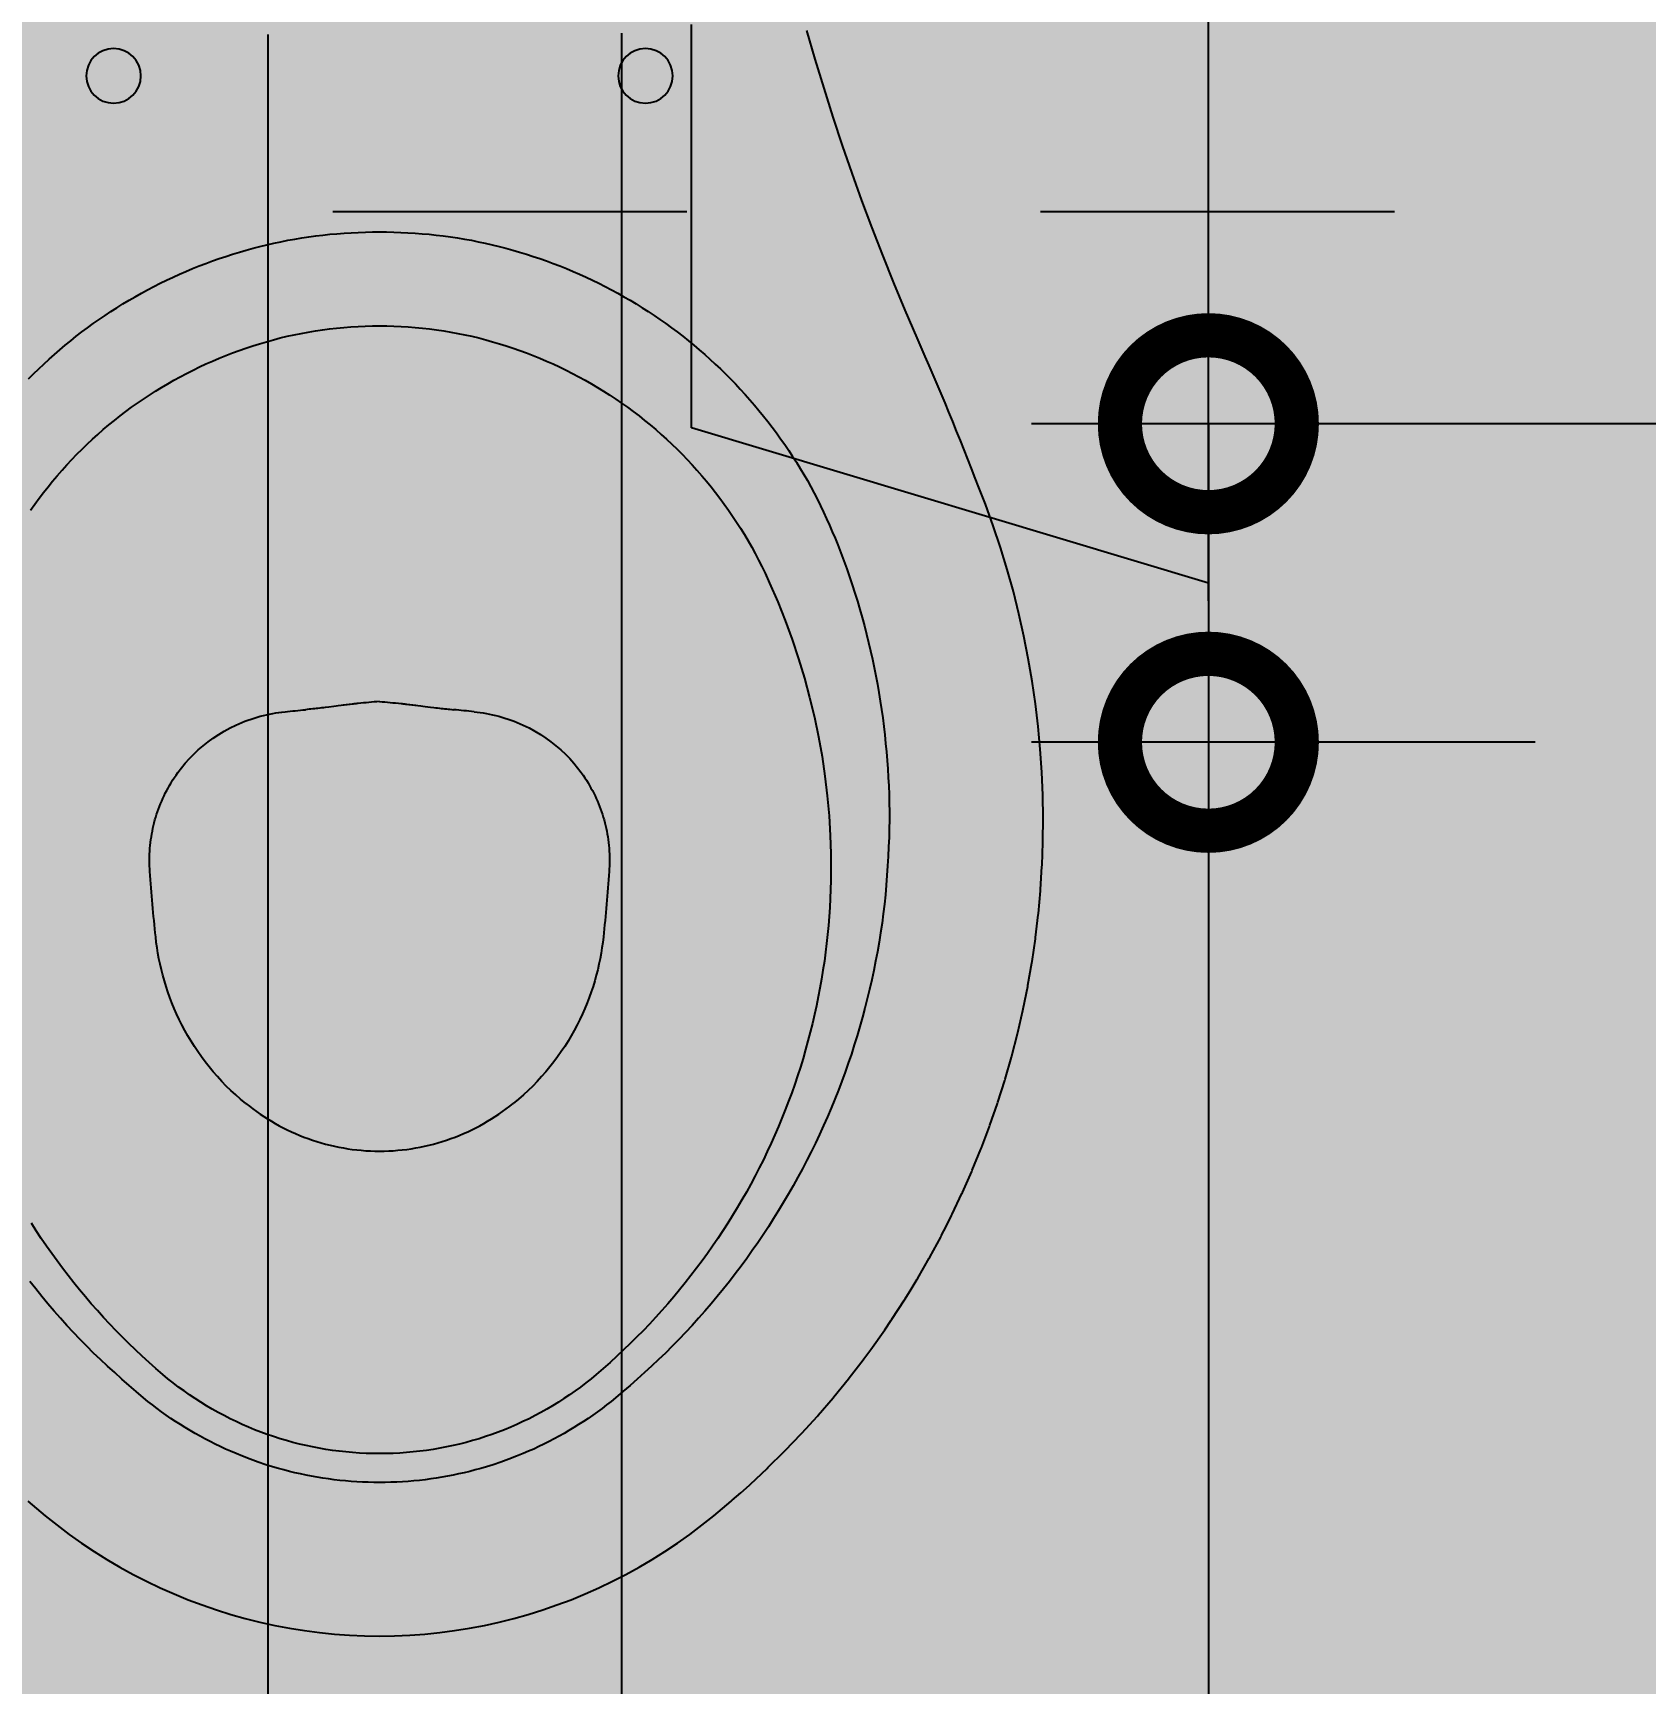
# Model space of a CAD drawing. Header units: metres. Extents: x -23 to 570, y -54 to 184.
# Drawn here: x -16.9446 to -16.489, y 52.4392 to 52.9054 of the extents above; entities that cross this region are included whole.
import ezdxf
from ezdxf.xclip import XClip

# ---------------------------------------------------------------- set-up
doc = ezdxf.new("R2010")
doc.units = ezdxf.units.M
doc.header["$XCLIPFRAME"] = 0
doc.header["$PDMODE"] = 35
doc.linetypes.add('DASHEDX2', pattern=[1.5, 1, -0.5])
doc.linetypes.add('PUC$0$DASHEDX2', pattern=[1.5, 1, -0.5])
for name, color, linetype in [('1', 232, 'DASHEDX2'), ('ARQ-DIM', 2, 'Continuous'), ('PUC$0$ARQ-ALV OSSO', 5, 'Continuous'), ('PUC$0$ARQ-ENCH', 1, 'Continuous'), ('PUC$0$ARQ-HID', 7, 'Continuous'), ('PUC$0$ARQ-PRJ', 7, 'PUC$0$DASHEDX2')]:
    doc.layers.add(name, color=color, linetype=linetype)
doc.layers.add('PUC$0$ARQ-FORRO', color=9, linetype='Continuous', lineweight=5)
doc.styles.add('Adesa', font='ARIALN.TTF')
doc.dimstyles.new('ADESA 1-0050', dxfattribs={"dimtxt": 0.1, "dimasz": 0.1, "dimexe": 0.05, "dimexo": 0.05, "dimgap": 0.03, "dimtad": 1, "dimdec": 1, "dimlfac": 100, "dimzin": 12, "dimtxsty": 'Adesa', "dimblk": 'DOTSMALL', "dimcen": 1, "dimdle": 0.05, "dimclrd": 1, "dimclre": 1, "dimclrt": 256, "dimazin": 3, "dimtm": 1e-09, "dimtfac": 1, "dimtdec": 1, "dimtmove": 1, "dimatfit": 0, "dimldrblk": 'DOTSMALL', "dimfxl": 0.8, "dimtvp": 2, "dimtolj": 1, "dimtzin": 0, "dimarcsym": 0})

# ---------------------------------------------------------------- blocks, each defined once
blk = doc.blocks.new('_DotSmall')
at = {"color": 0, "linetype": 'ByBlock', "const_width": 0.5}
blk.add_lwpolyline([(-0.0625, 0, 1), (0.0625, 0, 1)], format="xyb", close=True, dxfattribs=at)
blk = doc.blocks.new('*D1095')
at = {"layer": 'ARQ-DIM', "color": 1, "lineweight": -2, "transparency": 16777216}
for p, q in [((-16.61237, 52.75499), (-16.61237, 50.97002)), ((-16.52004, 52.70499), (-16.66237, 52.70499)), ((-16.42829, 51.02002), (-16.66237, 51.02002))]:
    blk.add_line(p, q, dxfattribs=at)
at = {"layer": 'Defpoints', "color": 0, "transparency": 16777216}
for p in [(-16.47004, 52.70499), (-16.61237, 51.02002), (-16.37829, 51.02002, 0)]:
    blk.add_point(p, dxfattribs=at)
at = {"layer": 'ARQ-DIM', "color": 1, "lineweight": -2, "transparency": 16777216, "xscale": 0.1, "yscale": 0.1, "zscale": 0.1}
for p, rotation in [((-16.61237, 52.70499), 90), ((-16.61237, 51.02002), 270)]:
    blk.add_blockref('_DotSmall', p, dxfattribs=dict(at, rotation=rotation))
at = {"layer": 'ARQ-DIM', "transparency": 16777216, "insert": (-16.69342, 51.86251), "char_height": 0.1, "attachment_point": 5, "rotation": 90, "style": 'Adesa'}
blk.add_mtext('\\A1;168', dxfattribs=at)
blk = doc.blocks.new('*D1096')
at = {"layer": 'ARQ-DIM', "color": 1, "lineweight": -2, "transparency": 16777216}
for p, q in [((-16.47004, 52.65499), (-16.47004, 52.25702)), ((-17.20161, 52.40685), (-17.20161, 52.25702)), ((-16.42004, 52.30702), (-17.25161, 52.30702))]:
    blk.add_line(p, q, dxfattribs=at)
at = {"layer": 'Defpoints', "color": 0, "transparency": 16777216}
for p in [(-16.47004, 52.70499), (-17.20161, 52.45685), (-17.20161, 52.30702)]:
    blk.add_point(p, dxfattribs=at)
at = {"layer": 'ARQ-DIM', "color": 1, "lineweight": -2, "transparency": 16777216, "xscale": 0.1, "yscale": 0.1, "zscale": 0.1, "rotation": 180}
blk.add_blockref('_DotSmall', (-17.20161, 52.30702), dxfattribs=at)
at = {"layer": 'ARQ-DIM', "color": 1, "lineweight": -2, "transparency": 16777216, "xscale": 0.1, "yscale": 0.1, "zscale": 0.1}
blk.add_blockref('_DotSmall', (-16.47004, 52.30702), dxfattribs=at)
at = {"layer": 'ARQ-DIM', "transparency": 16777216, "insert": (-16.83582, 52.38808), "char_height": 0.1, "attachment_point": 5, "style": 'Adesa'}
blk.add_mtext('\\A1;73', dxfattribs=at)
blk = doc.blocks.new('*D973')
at = {"layer": 'ARQ-DIM', "color": 1, "lineweight": -2, "transparency": 16777216}
for p, q in [((-16.75842, 52.79381), (-16.75842, 52.90777)), ((-16.61237, 52.79499), (-16.61237, 52.89499)), ((-16.61237, 52.74999), (-16.75842, 52.79381)), ((-16.42829, 52.79499), (-16.66237, 52.79499)), ((-16.61237, 52.79499), (-16.61237, 52.70499)), ((-16.61237, 52.79499), (-16.61237, 52.70499)), ((-16.52004, 52.70499), (-16.66237, 52.70499)), ((-16.61237, 52.70499), (-16.61237, 52.60499))]:
    blk.add_line(p, q, dxfattribs=at)
at = {"layer": 'Defpoints', "color": 0, "transparency": 16777216}
for p in [(-16.37829, 52.79499), (-16.61237, 52.70499), (-16.47004, 52.70499)]:
    blk.add_point(p, dxfattribs=at)
at = {"layer": 'ARQ-DIM', "color": 1, "lineweight": -2, "transparency": 16777216, "xscale": 0.1, "yscale": 0.1, "zscale": 0.1}
for p, rotation in [((-16.61237, 52.79499), 270), ((-16.61237, 52.70499), 90)]:
    blk.add_blockref('_DotSmall', p, dxfattribs=dict(at, rotation=rotation))
at = {"layer": 'ARQ-DIM', "transparency": 16777216, "insert": (-16.83948, 52.85079), "char_height": 0.1, "attachment_point": 5, "rotation": 90, "style": 'Adesa'}
blk.add_mtext('\\A1;9', dxfattribs=at)
blk = doc.blocks.new('*D974')
at = {"layer": 'ARQ-DIM', "color": 1, "lineweight": -2, "transparency": 16777216}
for p, q in [((-16.61237, 52.74499), (-16.61237, 53.18004)), ((-16.43004, 53.13004), (-16.66237, 53.13004)), ((-16.42829, 52.79499), (-16.66237, 52.79499))]:
    blk.add_line(p, q, dxfattribs=at)
at = {"layer": 'Defpoints', "color": 0, "transparency": 16777216}
for p in [(-16.61237, 53.13004), (-16.38004, 53.13004), (-16.37829, 52.79499)]:
    blk.add_point(p, dxfattribs=at)
at = {"layer": 'ARQ-DIM', "color": 1, "lineweight": -2, "transparency": 16777216, "xscale": 0.1, "yscale": 0.1, "zscale": 0.1}
for p, rotation in [((-16.61237, 53.13004), 90), ((-16.61237, 52.79499), 270)]:
    blk.add_blockref('_DotSmall', p, dxfattribs=dict(at, rotation=rotation))
at = {"layer": 'ARQ-DIM', "transparency": 16777216, "insert": (-16.70246, 52.96252), "char_height": 0.1, "attachment_point": 5, "rotation": 90, "style": 'Adesa'}
blk.add_mtext('\\A1;33,5', dxfattribs=at)
blk = doc.blocks.new('*D975')
at = {"layer": 'ARQ-DIM', "color": 1, "lineweight": -2, "transparency": 16777216}
for p, q in [((-16.38004, 52.74499), (-16.38004, 52.25702)), ((-16.47004, 52.65499), (-16.47004, 52.25702)), ((-16.47004, 52.30702), (-16.57004, 52.30702)), ((-16.38004, 52.30702), (-16.47004, 52.30702)), ((-16.38004, 52.30702), (-16.47004, 52.30702)), ((-16.42504, 52.30702), (-16.35059, 52.05885)), ((-16.38004, 52.30702), (-16.28004, 52.30702)), ((-16.35059, 52.05885), (-16.23663, 52.05885))]:
    blk.add_line(p, q, dxfattribs=at)
at = {"layer": 'Defpoints', "color": 0, "transparency": 16777216}
for p in [(-16.38004, 52.79499), (-16.47004, 52.70499), (-16.47004, 52.30702)]:
    blk.add_point(p, dxfattribs=at)
at = {"layer": 'ARQ-DIM', "color": 1, "lineweight": -2, "transparency": 16777216, "xscale": 0.1, "yscale": 0.1, "zscale": 0.1}
blk.add_blockref('_DotSmall', (-16.47004, 52.30702), dxfattribs=at)
at = {"layer": 'ARQ-DIM', "color": 1, "lineweight": -2, "transparency": 16777216, "xscale": 0.1, "yscale": 0.1, "zscale": 0.1, "rotation": 180}
blk.add_blockref('_DotSmall', (-16.38004, 52.30702), dxfattribs=at)
at = {"layer": 'ARQ-DIM', "transparency": 16777216, "insert": (-16.29361, 52.1399), "char_height": 0.1, "attachment_point": 5, "style": 'Adesa'}
blk.add_mtext('\\A1;9', dxfattribs=at)
blk = doc.blocks.new('PUC$0$ARQ-HID-BACIA CX')
for points in [[(-0.62452, 0.09942), (-0.62662, 0.09695), (-0.6287, 0.09446), (-0.63136, 0.09112), (-0.63393, 0.08771), (-0.63639, 0.08422), (-0.63876, 0.08067), (-0.64103, 0.07705), (-0.64319, 0.07337), (-0.64524, 0.06963), (-0.64719, 0.06583), (-0.64903, 0.06198), (-0.65076, 0.05808), (-0.65238, 0.05413), (-0.65388, 0.05014), (-0.65526, 0.04611), (-0.65653, 0.04204), (-0.65769, 0.03793), (-0.65872, 0.0338), (-0.65964, 0.02963), (-0.66043, 0.02544), (-0.66111, 0.02123), (-0.66166, 0.01701), (-0.66209, 0.01277), (-0.6624, 0.00852), (-0.66258, 0.00426), (-0.66264, 0), (-0.66258, -0.00426), (-0.6624, -0.00852), (-0.66209, -0.01277), (-0.66166, -0.01701), (-0.66111, -0.02123), (-0.66043, -0.02544), (-0.65964, -0.02963), (-0.65872, -0.0338), (-0.65769, -0.03793), (-0.65653, -0.04204), (-0.65526, -0.04611), (-0.65388, -0.05014), (-0.65238, -0.05413), (-0.65076, -0.05808), (-0.64903, -0.06198), (-0.64719, -0.06583), (-0.64524, -0.06963), (-0.64319, -0.07337), (-0.64103, -0.07705), (-0.63876, -0.08067), (-0.63639, -0.08422), (-0.63393, -0.08771), (-0.63136, -0.09112), (-0.6287, -0.09446), (-0.62662, -0.09695), (-0.62452, -0.09942), (-0.62429, -0.09969), (-0.62215, -0.10213), (-0.61998, -0.10453), (-0.61974, -0.1048), (-0.6153, -0.10953), (-0.61505, -0.10978), (-0.61049, -0.11439), (-0.61024, -0.11464), (-0.6079, -0.1169), (-0.60554, -0.11913), (-0.60529, -0.11937), (-0.60048, -0.12373), (-0.60022, -0.12397), (-0.5953, -0.1282), (-0.59502, -0.12842), (-0.59252, -0.13049), (-0.58999, -0.13252), (-0.58971, -0.13274), (-0.58716, -0.13474), (-0.58457, -0.1367), (-0.58429, -0.13691), (-0.58168, -0.13884), (-0.57904, -0.14074), (-0.57876, -0.14094), (-0.5761, -0.1428), (-0.57341, -0.14462), (-0.57312, -0.14482), (-0.57041, -0.1466), (-0.56767, -0.14835), (-0.56738, -0.14854), (-0.56462, -0.15025), (-0.56185, -0.15192), (-0.56154, -0.15211), (-0.55874, -0.15374), (-0.55592, -0.15534), (-0.55561, -0.15552), (-0.54991, -0.15859), (-0.54959, -0.15876), (-0.54671, -0.16024), (-0.54381, -0.16169), (-0.54348, -0.16185), (-0.53764, -0.16461), (-0.5373, -0.16477), (-0.53138, -0.16737), (-0.53103, -0.16752), (-0.52506, -0.16996), (-0.5247, -0.1701), (-0.51866, -0.17238), (-0.5183, -0.17251), (-0.51221, -0.17462), (-0.51184, -0.17475), (-0.5057, -0.17669), (-0.50533, -0.1768), (-0.49913, -0.17858), (-0.49875, -0.17869), (-0.49251, -0.1803), (-0.49214, -0.18039), (-0.48586, -0.18183), (-0.48548, -0.18191), (-0.47915, -0.18319), (-0.47878, -0.18326), (-0.47243, -0.18436), (-0.47204, -0.18442), (-0.46566, -0.18535), (-0.46528, -0.1854), (-0.45888, -0.18615), (-0.4585, -0.18619), (-0.45528, -0.1865), (-0.45207, -0.18677), (-0.4517, -0.1868), (-0.44526, -0.18721), (-0.44488, -0.18723), (-0.44165, -0.18736), (-0.43843, -0.18746), (-0.43806, -0.18747), (-0.43155, -0.18753), (-0.42506, -0.18742), (-0.41858, -0.18716), (-0.41211, -0.18672), (-0.40566, -0.18612), (-0.39923, -0.18536), (-0.39282, -0.18444), (-0.38645, -0.18335), (-0.3801, -0.18211), (-0.37379, -0.1807), (-0.36751, -0.17913), (-0.36128, -0.1774), (-0.35509, -0.17551), (-0.34895, -0.17347), (-0.34286, -0.17126), (-0.33812, -0.16942, 0.011149), (-0.29584, -0.15194), (-0.28804, -0.14857), (-0.28026, -0.14532), (-0.27251, -0.14221), (-0.26479, -0.13922), (-0.25707, -0.13635), (-0.24931, -0.13356), (-0.24148, -0.13086), (-0.23351, -0.12822), (-0.22532, -0.12562), (-0.21715, -0.12313), (-0.20903, -0.12077)], [(-0.5122, 0.03777), (-0.51097, 0.03926), (-0.50976, 0.04065), (-0.50852, 0.042), (-0.50724, 0.04331), (-0.50593, 0.04458), (-0.50459, 0.04581), (-0.50323, 0.047), (-0.50184, 0.04815), (-0.50042, 0.04926), (-0.49898, 0.05033), (-0.49753, 0.05135), (-0.49605, 0.05233), (-0.49455, 0.05328), (-0.49304, 0.05417), (-0.49152, 0.05503), (-0.48999, 0.05584), (-0.48844, 0.05661), (-0.48689, 0.05734), (-0.48534, 0.05802), (-0.48377, 0.05866), (-0.48221, 0.05926), (-0.48064, 0.05982), (-0.47908, 0.06034), (-0.47751, 0.06082), (-0.47595, 0.06126), (-0.47439, 0.06166), (-0.47283, 0.06202), (-0.47128, 0.06234), (-0.46974, 0.06262), (-0.4682, 0.06287), (-0.46667, 0.06309), (-0.46513, 0.06327, -0.008966), (-0.44664, 0.06489, -0.016113), (-0.44358, 0.06501), (-0.4426, 0.065), (-0.44175, 0.06498), (-0.44091, 0.06494), (-0.44008, 0.06488), (-0.43925, 0.06481), (-0.43843, 0.06472), (-0.43762, 0.06461), (-0.43681, 0.06449), (-0.43601, 0.06436), (-0.43521, 0.06421), (-0.43441, 0.06404), (-0.43363, 0.06386), (-0.43284, 0.06367), (-0.43207, 0.06346), (-0.43129, 0.06323), (-0.43052, 0.063), (-0.42976, 0.06274), (-0.429, 0.06247), (-0.42824, 0.06219), (-0.42749, 0.06189), (-0.42674, 0.06157), (-0.426, 0.06124), (-0.42525, 0.0609), (-0.42452, 0.06054), (-0.42378, 0.06016), (-0.42305, 0.05976), (-0.42232, 0.05935), (-0.42159, 0.05892), (-0.42087, 0.05847), (-0.42015, 0.058), (-0.41943, 0.05751), (-0.4187, 0.057), (-0.41736, 0.05598), (-0.41604, 0.0549), (-0.41475, 0.05374), (-0.4135, 0.05252), (-0.41228, 0.05123), (-0.41111, 0.04987), (-0.40999, 0.04845), (-0.40892, 0.04698), (-0.40791, 0.04545), (-0.40696, 0.04387), (-0.40608, 0.04225), (-0.40527, 0.04059), (-0.40489, 0.03975), (-0.40453, 0.0389), (-0.40419, 0.03804), (-0.40387, 0.03718), (-0.40357, 0.03631), (-0.40328, 0.03544), (-0.40302, 0.03457), (-0.40277, 0.0337), (-0.40254, 0.03282), (-0.40234, 0.03195), (-0.40215, 0.03107), (-0.40198, 0.0302), (-0.40183, 0.02933), (-0.4017, 0.02846), (-0.40159, 0.0276), (-0.40149, 0.02671, -0.000598), (-0.40092, 0.02094)], [(-0.39861, 0, 0.006359), (-0.39916, 0.00607), (-0.39919, 0.00636), (-0.39922, 0.00664), (-0.39928, 0.00718), (-0.39931, 0.00746), (-0.39934, 0.00773), (-0.39941, 0.00829), (-0.39944, 0.00857), (-0.3995, 0.00912), (-0.39954, 0.0094), (-0.3996, 0.00997), (-0.39964, 0.01025), (-0.39971, 0.01083), (-0.39982, 0.01169), (-0.39989, 0.01228), (-0.39997, 0.01288), (-0.40016, 0.01436), (-0.40028, 0.01536), (-0.40035, 0.01588), (-0.40041, 0.01639), (-0.40047, 0.01691), (-0.40053, 0.0174), (-0.40059, 0.01789), (-0.40065, 0.01839), (-0.4007, 0.01889), (-0.40076, 0.01939), (-0.40081, 0.0199), (-0.40087, 0.02042), (-0.40092, 0.02094)], [(-0.39861, 0, -0.006359), (-0.39916, -0.00607), (-0.39919, -0.00636), (-0.39922, -0.00664), (-0.39928, -0.00718), (-0.39931, -0.00746), (-0.39934, -0.00773), (-0.39941, -0.00829), (-0.39944, -0.00857), (-0.3995, -0.00912), (-0.39954, -0.0094), (-0.3996, -0.00997), (-0.39964, -0.01025), (-0.39971, -0.01083), (-0.39982, -0.01169), (-0.39989, -0.01228), (-0.39997, -0.01288), (-0.40016, -0.01436), (-0.40028, -0.01536), (-0.40035, -0.01588), (-0.40041, -0.01639), (-0.40047, -0.01691), (-0.40053, -0.0174), (-0.40059, -0.01789), (-0.40065, -0.01839), (-0.4007, -0.01889), (-0.40076, -0.01939), (-0.40081, -0.0199), (-0.40087, -0.02042), (-0.40092, -0.02094)], [(-0.40149, -0.02671, 0.000598), (-0.40092, -0.02094)], [(-0.40149, -0.02671), (-0.40159, -0.0276), (-0.4017, -0.02846), (-0.40183, -0.02933), (-0.40198, -0.0302), (-0.40215, -0.03107), (-0.40234, -0.03195), (-0.40254, -0.03282), (-0.40277, -0.0337), (-0.40302, -0.03457), (-0.40328, -0.03544), (-0.40357, -0.03631), (-0.40387, -0.03718), (-0.40419, -0.03804), (-0.40453, -0.0389), (-0.40489, -0.03975), (-0.40527, -0.04059), (-0.40608, -0.04225), (-0.40696, -0.04387), (-0.40791, -0.04545), (-0.40892, -0.04698), (-0.40999, -0.04845), (-0.41111, -0.04987), (-0.41228, -0.05123), (-0.4135, -0.05252), (-0.41475, -0.05374), (-0.41604, -0.0549), (-0.41736, -0.05598), (-0.4187, -0.057), (-0.41943, -0.05751), (-0.42015, -0.058), (-0.42087, -0.05847), (-0.42159, -0.05892), (-0.42232, -0.05935), (-0.42305, -0.05976), (-0.42378, -0.06016), (-0.42452, -0.06054), (-0.42525, -0.0609), (-0.426, -0.06124), (-0.42674, -0.06157), (-0.42749, -0.06189), (-0.42824, -0.06219), (-0.429, -0.06247), (-0.42976, -0.06274), (-0.43052, -0.063), (-0.43129, -0.06323), (-0.43207, -0.06346), (-0.43284, -0.06367), (-0.43363, -0.06386), (-0.43441, -0.06404), (-0.43521, -0.06421), (-0.43601, -0.06436), (-0.43681, -0.06449), (-0.43762, -0.06461), (-0.43843, -0.06472), (-0.43925, -0.06481), (-0.44008, -0.06488), (-0.44091, -0.06494), (-0.44175, -0.06498), (-0.4426, -0.065), (-0.44358, -0.06501, -0.016113), (-0.44664, -0.06489, -0.008966), (-0.46513, -0.06327), (-0.46667, -0.06309), (-0.4682, -0.06287), (-0.46974, -0.06262), (-0.47128, -0.06234), (-0.47283, -0.06202), (-0.47439, -0.06166), (-0.47595, -0.06126), (-0.47751, -0.06082), (-0.47908, -0.06034), (-0.48064, -0.05982), (-0.48221, -0.05926), (-0.48377, -0.05866), (-0.48534, -0.05802), (-0.48689, -0.05734), (-0.48844, -0.05661), (-0.48999, -0.05584), (-0.49152, -0.05503), (-0.49304, -0.05417), (-0.49455, -0.05328), (-0.49605, -0.05233), (-0.49753, -0.05135), (-0.49898, -0.05033), (-0.50042, -0.04926), (-0.50184, -0.04815), (-0.50323, -0.047), (-0.50459, -0.04581), (-0.50593, -0.04458), (-0.50724, -0.04331), (-0.50852, -0.042), (-0.50976, -0.04065), (-0.51097, -0.03926), (-0.5122, -0.03777)]]:
    blk.add_lwpolyline(points, format="xyb")
for points in [[(-0.30744, 0.09918), (-0.30602, 0.09777), (-0.30462, 0.09633), (-0.30324, 0.09487), (-0.30188, 0.09339), (-0.30055, 0.09189), (-0.29923, 0.09038), (-0.29794, 0.08884), (-0.29667, 0.08729), (-0.29542, 0.08572), (-0.29419, 0.08413), (-0.29299, 0.08252), (-0.29181, 0.08089), (-0.29065, 0.07925), (-0.28952, 0.07759), (-0.28841, 0.07592), (-0.28733, 0.07423), (-0.28627, 0.07252), (-0.28523, 0.0708), (-0.28423, 0.06907), (-0.28324, 0.06732), (-0.28228, 0.06555), (-0.28135, 0.06378), (-0.28044, 0.06199), (-0.27956, 0.06018), (-0.2787, 0.05837), (-0.27787, 0.05654), (-0.27707, 0.0547), (-0.27629, 0.05285), (-0.27554, 0.05098), (-0.27482, 0.04911), (-0.27413, 0.04723), (-0.27346, 0.04533), (-0.27282, 0.04343), (-0.27221, 0.04152), (-0.27163, 0.0396), (-0.27107, 0.03767), (-0.27054, 0.03573), (-0.27003, 0.03379), (-0.26955, 0.03184), (-0.2691, 0.02988), (-0.26868, 0.02792), (-0.26828, 0.02595), (-0.26792, 0.02398), (-0.26759, 0.02199), (-0.26729, 0.02001), (-0.26702, 0.01802), (-0.2668, 0.01603), (-0.2666, 0.01403), (-0.26644, 0.01203), (-0.2663, 0.01003), (-0.26619, 0.00802), (-0.26609, 0.00602), (-0.26601, 0.00401), (-0.26593, 0.00201), (-0.26586, 0), (-0.26593, -0.00201), (-0.26601, -0.00401), (-0.26609, -0.00602), (-0.26619, -0.00802), (-0.2663, -0.01003), (-0.26644, -0.01203), (-0.2666, -0.01403), (-0.2668, -0.01603), (-0.26702, -0.01802), (-0.26729, -0.02001), (-0.26759, -0.02199), (-0.26792, -0.02398), (-0.26828, -0.02595), (-0.26868, -0.02792), (-0.2691, -0.02988), (-0.26955, -0.03184), (-0.27003, -0.03379), (-0.27054, -0.03573), (-0.27107, -0.03767), (-0.27163, -0.0396), (-0.27221, -0.04152), (-0.27282, -0.04343), (-0.27346, -0.04533), (-0.27413, -0.04723), (-0.27482, -0.04911), (-0.27554, -0.05098), (-0.27629, -0.05285), (-0.27707, -0.0547), (-0.27787, -0.05654), (-0.2787, -0.05837), (-0.27956, -0.06018), (-0.28044, -0.06199), (-0.28135, -0.06378), (-0.28228, -0.06555), (-0.28324, -0.06732), (-0.28423, -0.06907), (-0.28523, -0.0708), (-0.28627, -0.07252), (-0.28733, -0.07423), (-0.28841, -0.07592), (-0.28952, -0.07759), (-0.29065, -0.07925), (-0.29181, -0.08089), (-0.29299, -0.08252), (-0.29419, -0.08413), (-0.29542, -0.08572), (-0.29667, -0.08729), (-0.29794, -0.08884), (-0.29923, -0.09038), (-0.30055, -0.09189), (-0.30188, -0.09339), (-0.30324, -0.09487), (-0.30462, -0.09633), (-0.30602, -0.09777), (-0.30744, -0.09918), (-0.30888, -0.10058), (-0.31035, -0.10196), (-0.31183, -0.10331), (-0.31333, -0.10464), (-0.31485, -0.10595), (-0.31639, -0.10724), (-0.31795, -0.10851), (-0.31952, -0.10975), (-0.32112, -0.11097), (-0.32273, -0.11217), (-0.32435, -0.11335), (-0.32599, -0.11451), (-0.32765, -0.11564), (-0.32933, -0.11675), (-0.33102, -0.11783), (-0.33272, -0.11889), (-0.33445, -0.11992), (-0.33619, -0.12092), (-0.33794, -0.12189), (-0.33972, -0.12283), (-0.34151, -0.12374), (-0.34331, -0.12462), (-0.34512, -0.12547), (-0.34695, -0.12631), (-0.34878, -0.12713), (-0.35062, -0.12794), (-0.35246, -0.12874), (-0.3543, -0.12953), (-0.35656, -0.13038), (-0.35882, -0.13123), (-0.36109, -0.13205), (-0.36336, -0.13284), (-0.36565, -0.13361), (-0.36795, -0.13434), (-0.37026, -0.13505), (-0.37257, -0.13573), (-0.37489, -0.13639), (-0.37722, -0.13702), (-0.37956, -0.13763), (-0.3819, -0.13821), (-0.38425, -0.13876), (-0.38661, -0.13928), (-0.38897, -0.13978), (-0.39133, -0.14025), (-0.3937, -0.14069), (-0.39608, -0.14111), (-0.39846, -0.1415), (-0.40085, -0.14186), (-0.40324, -0.1422), (-0.40563, -0.14251), (-0.40803, -0.14279), (-0.41042, -0.14304), (-0.41283, -0.14327), (-0.41523, -0.14347), (-0.41764, -0.14364), (-0.42005, -0.14378), (-0.42246, -0.1439), (-0.42487, -0.14399), (-0.42728, -0.14405), (-0.42969, -0.14408), (-0.4321, -0.14408), (-0.43451, -0.14406), (-0.43693, -0.14403), (-0.43964, -0.14389), (-0.44235, -0.14375), (-0.44506, -0.14359), (-0.44777, -0.14341), (-0.45047, -0.14321), (-0.45318, -0.14297), (-0.45588, -0.1427), (-0.45857, -0.14238), (-0.46126, -0.14202), (-0.46395, -0.14162), (-0.46663, -0.14119), (-0.4693, -0.14071), (-0.47197, -0.14021), (-0.47463, -0.13967), (-0.47728, -0.1391), (-0.47993, -0.13849), (-0.48257, -0.13786), (-0.4852, -0.13719), (-0.48782, -0.13649), (-0.49043, -0.13575), (-0.49304, -0.13498), (-0.49563, -0.13418), (-0.49821, -0.13334), (-0.50078, -0.13247), (-0.50334, -0.13157), (-0.50589, -0.13064), (-0.50843, -0.12967), (-0.51095, -0.12867), (-0.51346, -0.12763), (-0.51596, -0.12657), (-0.51844, -0.12547), (-0.52091, -0.12435), (-0.52336, -0.12319), (-0.5258, -0.122), (-0.52822, -0.12077), (-0.53063, -0.11952), (-0.53302, -0.11824), (-0.5354, -0.11692), (-0.53775, -0.11558), (-0.5401, -0.11421), (-0.54242, -0.1128), (-0.54472, -0.11137), (-0.54701, -0.10991), (-0.54928, -0.10842), (-0.55152, -0.10689), (-0.55375, -0.10534), (-0.55596, -0.10377), (-0.55814, -0.10216), (-0.56031, -0.10052), (-0.56246, -0.09886), (-0.56458, -0.09717), (-0.56668, -0.09546), (-0.56876, -0.09372), (-0.57083, -0.09195), (-0.57286, -0.09016), (-0.57488, -0.08834), (-0.57687, -0.0865), (-0.57884, -0.08463), (-0.58078, -0.08273), (-0.58268, -0.0808), (-0.58456, -0.07884), (-0.58641, -0.07685), (-0.58823, -0.07485), (-0.59003, -0.07282), (-0.59182, -0.07079), (-0.59359, -0.06875), (-0.59537, -0.0667), (-0.59636, -0.06544), (-0.59736, -0.06416), (-0.59835, -0.06288), (-0.59931, -0.06159), (-0.60025, -0.06028), (-0.60116, -0.05896), (-0.60206, -0.05762), (-0.60292, -0.05627), (-0.60377, -0.05491), (-0.6046, -0.05353), (-0.60541, -0.05214), (-0.6062, -0.05074), (-0.60696, -0.04933), (-0.60771, -0.04791), (-0.60843, -0.04647), (-0.60913, -0.04502), (-0.60981, -0.04357), (-0.61046, -0.0421), (-0.61112, -0.04055), (-0.61187, -0.03871), (-0.6127, -0.03657), (-0.61351, -0.03429), (-0.61424, -0.0321), (-0.61483, -0.03021), (-0.6153, -0.02859), (-0.61573, -0.02704), (-0.61613, -0.02548), (-0.61651, -0.02392), (-0.61686, -0.02236), (-0.61719, -0.02078), (-0.6175, -0.01921), (-0.61778, -0.01763), (-0.61804, -0.01604), (-0.61827, -0.01445), (-0.61848, -0.01286), (-0.61867, -0.01126), (-0.61883, -0.00966), (-0.61896, -0.00806), (-0.61907, -0.00646), (-0.61914, -0.00485), (-0.6192, -0.00323), (-0.61924, -0.00161), (-0.61927, 0), (-0.61924, 0.00161), (-0.6192, 0.00323), (-0.61914, 0.00485), (-0.61907, 0.00646), (-0.61896, 0.00806), (-0.61883, 0.00966), (-0.61867, 0.01126), (-0.61848, 0.01286), (-0.61827, 0.01445), (-0.61804, 0.01604), (-0.61778, 0.01763), (-0.6175, 0.01921), (-0.61719, 0.02078), (-0.61686, 0.02236), (-0.61651, 0.02392), (-0.61613, 0.02548), (-0.61573, 0.02704), (-0.6153, 0.02859), (-0.61483, 0.03021), (-0.61424, 0.0321), (-0.61351, 0.03429), (-0.6127, 0.03657), (-0.61187, 0.03871), (-0.61112, 0.04055), (-0.61046, 0.0421), (-0.60981, 0.04357), (-0.60913, 0.04502), (-0.60843, 0.04647), (-0.60771, 0.04791), (-0.60696, 0.04933), (-0.6062, 0.05074), (-0.60541, 0.05214), (-0.6046, 0.05353), (-0.60377, 0.05491), (-0.60292, 0.05627), (-0.60206, 0.05762), (-0.60116, 0.05896), (-0.60025, 0.06028), (-0.59931, 0.06159), (-0.59835, 0.06288), (-0.59736, 0.06416), (-0.59636, 0.06544), (-0.59537, 0.0667), (-0.59359, 0.06875), (-0.59182, 0.07079), (-0.59003, 0.07282), (-0.58823, 0.07485), (-0.58641, 0.07685), (-0.58456, 0.07884), (-0.58268, 0.0808), (-0.58078, 0.08273), (-0.57884, 0.08463), (-0.57687, 0.0865), (-0.57488, 0.08834), (-0.57286, 0.09016), (-0.57083, 0.09195), (-0.56876, 0.09372), (-0.56668, 0.09546), (-0.56458, 0.09717), (-0.56246, 0.09886)], [(-0.34451, 0.09862), (-0.34284, 0.09743), (-0.34118, 0.09621), (-0.33955, 0.09496), (-0.33794, 0.09369), (-0.33635, 0.09239), (-0.33479, 0.09107), (-0.33324, 0.08972), (-0.33173, 0.08834), (-0.33023, 0.08694), (-0.32876, 0.08552), (-0.32732, 0.08408), (-0.32589, 0.08261), (-0.3245, 0.08112), (-0.32313, 0.0796), (-0.32179, 0.07807), (-0.32047, 0.07651), (-0.31918, 0.07493), (-0.31792, 0.07333), (-0.31668, 0.07172), (-0.31547, 0.07008), (-0.31429, 0.06842), (-0.31314, 0.06674), (-0.31201, 0.06505), (-0.31092, 0.06334), (-0.30985, 0.06161), (-0.30881, 0.05986), (-0.3078, 0.0581), (-0.30683, 0.05632), (-0.30588, 0.05453), (-0.30496, 0.05272), (-0.30407, 0.05089), (-0.30322, 0.04906), (-0.30239, 0.0472), (-0.3016, 0.04534), (-0.30083, 0.04346), (-0.3001, 0.04157), (-0.2994, 0.03967), (-0.29874, 0.03776), (-0.2981, 0.03583), (-0.2975, 0.0339), (-0.29693, 0.03196), (-0.2964, 0.03001), (-0.29589, 0.02805), (-0.29542, 0.02608), (-0.29499, 0.0241), (-0.29459, 0.02212), (-0.29422, 0.02013), (-0.29389, 0.01813), (-0.29359, 0.01613), (-0.29332, 0.01413), (-0.29309, 0.01212), (-0.2929, 0.0101), (-0.29274, 0.00808), (-0.29261, 0.00607), (-0.29252, 0.00404), (-0.29247, 0.00202), (-0.29245, 0), (-0.29247, -0.00202), (-0.29252, -0.00404), (-0.29261, -0.00607), (-0.29274, -0.00808), (-0.2929, -0.0101), (-0.29309, -0.01212), (-0.29332, -0.01413), (-0.29359, -0.01613), (-0.29389, -0.01813), (-0.29422, -0.02013), (-0.29459, -0.02212), (-0.29499, -0.0241), (-0.29542, -0.02608), (-0.29589, -0.02805), (-0.2964, -0.03001), (-0.29693, -0.03196), (-0.2975, -0.0339), (-0.2981, -0.03583), (-0.29874, -0.03776), (-0.2994, -0.03967), (-0.3001, -0.04157), (-0.30083, -0.04346), (-0.3016, -0.04534), (-0.30239, -0.0472), (-0.30322, -0.04906), (-0.30407, -0.05089), (-0.30496, -0.05272), (-0.30588, -0.05453), (-0.30683, -0.05632), (-0.3078, -0.0581), (-0.30881, -0.05986), (-0.30985, -0.06161), (-0.31092, -0.06334), (-0.31201, -0.06505), (-0.31314, -0.06674), (-0.31429, -0.06842), (-0.31547, -0.07008), (-0.31668, -0.07172), (-0.31792, -0.07333), (-0.31918, -0.07493), (-0.32047, -0.07651), (-0.32179, -0.07807), (-0.32313, -0.0796), (-0.3245, -0.08112), (-0.32589, -0.08261), (-0.32732, -0.08408), (-0.32876, -0.08552), (-0.33023, -0.08694), (-0.33173, -0.08834), (-0.33324, -0.08972), (-0.33479, -0.09107), (-0.33635, -0.09239), (-0.33794, -0.09369), (-0.33955, -0.09496), (-0.34118, -0.09621), (-0.34284, -0.09743), (-0.34451, -0.09862), (-0.34621, -0.09978), (-0.34792, -0.10092), (-0.34966, -0.10203), (-0.35142, -0.10311), (-0.35319, -0.10416), (-0.35499, -0.10518), (-0.3568, -0.10617), (-0.35863, -0.10713), (-0.36048, -0.10807), (-0.36234, -0.10897), (-0.36513, -0.11024), (-0.3704, -0.11253), (-0.37573, -0.11465), (-0.3811, -0.11662), (-0.38652, -0.11843), (-0.39198, -0.12008), (-0.39747, -0.12156), (-0.40299, -0.12289), (-0.40854, -0.12405), (-0.4141, -0.12505), (-0.41969, -0.12588), (-0.42529, -0.12655), (-0.43089, -0.12705), (-0.4365, -0.12739), (-0.43904, -0.12749), (-0.44157, -0.12756), (-0.44411, -0.12759), (-0.44664, -0.12759), (-0.44918, -0.12756), (-0.45172, -0.12749), (-0.45426, -0.12738), (-0.4568, -0.12725), (-0.45934, -0.12707), (-0.46187, -0.12687), (-0.46441, -0.12663), (-0.46694, -0.12636), (-0.46947, -0.12605), (-0.472, -0.12571), (-0.47452, -0.12533), (-0.47704, -0.12492), (-0.47955, -0.12447), (-0.48206, -0.12399), (-0.48456, -0.12348), (-0.48706, -0.12293), (-0.48955, -0.12235), (-0.49203, -0.12174), (-0.49451, -0.12109), (-0.49697, -0.1204), (-0.49943, -0.11968), (-0.50188, -0.11893), (-0.50432, -0.11815), (-0.50675, -0.11733), (-0.50917, -0.11648), (-0.51157, -0.11559), (-0.51397, -0.11467), (-0.51635, -0.11372), (-0.51872, -0.11274), (-0.52108, -0.11172), (-0.52343, -0.11067), (-0.52576, -0.10959), (-0.52808, -0.10847), (-0.53038, -0.10732), (-0.53266, -0.10615), (-0.53493, -0.10493), (-0.53719, -0.10369), (-0.53943, -0.10242), (-0.54165, -0.10112), (-0.54385, -0.09978), (-0.54604, -0.09841), (-0.5482, -0.09702), (-0.55035, -0.09559), (-0.55248, -0.09414), (-0.55459, -0.09265), (-0.55668, -0.09114), (-0.55875, -0.0896), (-0.56079, -0.08802), (-0.56282, -0.08642), (-0.56482, -0.0848), (-0.5668, -0.08314), (-0.56876, -0.08146), (-0.5707, -0.07975), (-0.57261, -0.07801), (-0.5745, -0.07625), (-0.57637, -0.07446), (-0.57821, -0.07265), (-0.58003, -0.07081), (-0.58182, -0.06894), (-0.58359, -0.06705), (-0.58533, -0.06514), (-0.58704, -0.0632), (-0.58873, -0.06124), (-0.58995, -0.05979), (-0.59113, -0.0583), (-0.59229, -0.0568), (-0.59341, -0.05526), (-0.5945, -0.05371), (-0.59557, -0.05213), (-0.5966, -0.05054), (-0.59759, -0.04892), (-0.59856, -0.04728), (-0.59949, -0.04562), (-0.60038, -0.04395), (-0.60125, -0.04225), (-0.60208, -0.04054), (-0.60287, -0.03881), (-0.60363, -0.03707), (-0.60435, -0.03531), (-0.60504, -0.03353), (-0.60569, -0.03175), (-0.60631, -0.02994), (-0.60689, -0.02813), (-0.60743, -0.02631), (-0.60794, -0.02447), (-0.60841, -0.02263), (-0.60884, -0.02077), (-0.60923, -0.01891), (-0.60959, -0.01704), (-0.60991, -0.01517), (-0.61019, -0.01328), (-0.61044, -0.0114), (-0.61065, -0.0095), (-0.61082, -0.00761), (-0.61095, -0.00571), (-0.61104, -0.00381), (-0.6111, -0.0019), (-0.61112, 0), (-0.6111, 0.0019), (-0.61104, 0.00381), (-0.61095, 0.00571), (-0.61082, 0.00761), (-0.61065, 0.0095), (-0.61044, 0.0114), (-0.61019, 0.01328), (-0.60991, 0.01517), (-0.60959, 0.01704), (-0.60923, 0.01891), (-0.60884, 0.02078), (-0.60841, 0.02263), (-0.60794, 0.02447), (-0.60743, 0.02631), (-0.60689, 0.02813), (-0.60631, 0.02994), (-0.60569, 0.03175), (-0.60504, 0.03353), (-0.60435, 0.03531), (-0.60363, 0.03707), (-0.60287, 0.03881), (-0.60208, 0.04054), (-0.60125, 0.04225), (-0.60038, 0.04395), (-0.59949, 0.04562), (-0.59856, 0.04728), (-0.59759, 0.04892), (-0.5966, 0.05054), (-0.59557, 0.05213), (-0.5945, 0.05371), (-0.59341, 0.05526), (-0.59229, 0.0568), (-0.59113, 0.0583), (-0.58995, 0.05979), (-0.58873, 0.06124), (-0.58704, 0.0632), (-0.58533, 0.06514), (-0.58359, 0.06705), (-0.58182, 0.06894), (-0.58003, 0.07081), (-0.57821, 0.07265), (-0.57637, 0.07446), (-0.5745, 0.07625), (-0.57261, 0.07801), (-0.5707, 0.07975), (-0.56876, 0.08146), (-0.5668, 0.08314), (-0.56482, 0.0848), (-0.56282, 0.08642), (-0.56079, 0.08802), (-0.55875, 0.0896), (-0.55668, 0.09114), (-0.55459, 0.09265), (-0.55248, 0.09414), (-0.55035, 0.09559), (-0.5482, 0.09702), (-0.54604, 0.09841)], [(-0.5122, 0.03778), (-0.51298, 0.03678), (-0.51373, 0.03579), (-0.51446, 0.03478), (-0.51517, 0.03375), (-0.51587, 0.0327), (-0.51654, 0.03164), (-0.5172, 0.03055), (-0.51784, 0.02946), (-0.51845, 0.02834), (-0.51905, 0.02721), (-0.51962, 0.02606), (-0.52017, 0.02491), (-0.52069, 0.02373), (-0.52119, 0.02255), (-0.52167, 0.02135), (-0.52211, 0.02015), (-0.52254, 0.01893), (-0.52293, 0.01771), (-0.5233, 0.01647), (-0.52365, 0.01523), (-0.52396, 0.01399), (-0.52425, 0.01274), (-0.52452, 0.01148), (-0.52475, 0.01022), (-0.52496, 0.00895), (-0.52514, 0.00769), (-0.52529, 0.00642), (-0.52541, 0.00515), (-0.52551, 0.00387), (-0.52558, 0.0026), (-0.52562, 0.00132), (-0.52564, 0), (-0.52562, -0.00132), (-0.52558, -0.0026), (-0.52551, -0.00387), (-0.52541, -0.00515), (-0.52529, -0.00642), (-0.52514, -0.00769), (-0.52496, -0.00895), (-0.52475, -0.01022), (-0.52452, -0.01148), (-0.52425, -0.01274), (-0.52396, -0.01399), (-0.52365, -0.01523), (-0.5233, -0.01647), (-0.52293, -0.01771), (-0.52254, -0.01893), (-0.52211, -0.02015), (-0.52167, -0.02135), (-0.52119, -0.02255), (-0.52069, -0.02373), (-0.52017, -0.02491), (-0.51962, -0.02606), (-0.51905, -0.02721), (-0.51845, -0.02834), (-0.51784, -0.02946), (-0.5172, -0.03055), (-0.51654, -0.03164), (-0.51587, -0.0327), (-0.51517, -0.03375), (-0.51446, -0.03478), (-0.51373, -0.03579), (-0.51298, -0.03678), (-0.5122, -0.03778)]]:
    blk.add_lwpolyline(points)
for points in [[(-0.21411, 0.07516, 1), (-0.22955, 0.07516, 1)], [(-0.21411, -0.07516, 1), (-0.22955, -0.07516, 1)]]:
    blk.add_lwpolyline(points, format="xyb", close=True)
at = {"ltscale": 0.0005513}
blk.add_lwpolyline([(-0.39861, 0), (-0.3985, 0)], dxfattribs=at)
blk = doc.blocks.new('PUC$0$pl apto tipo 1 puc')
at = {"layer": 'PUC$0$ARQ-FORRO'}
h = blk.add_hatch(color=256, dxfattribs=at)
h.dxf.hatch_style = 1
h.paths.add_polyline_path([(-32.52985, -1.03501), (-31.03205, -1.03499), (-31.03205, -2.68996), (-31.82829, -2.68996), (-31.82829, -3.11501), (-32.52985, -3.11501)])
at = {"layer": 'PUC$0$ARQ-HID', "lineweight": -2, "xscale": -1.000000000000015, "rotation": 90}
blk.add_blockref('PUC$0$ARQ-HID-BACIA CX', (-32.18985, -3.11508, 0), dxfattribs=at)
blk = doc.blocks.new('PUC$0$A$Cf3fdf5a0')
at = {"layer": 'PUC$0$ARQ-PRJ', "ltscale": 50}
for p, q in [((4.3069, 1.87991, 0), (4.3069, 0.18231, 0)), ((4.4069, 1.88035, 0), (4.4069, 0.18231, 0))]:
    blk.add_line(p, q, dxfattribs=at)
blk = doc.blocks.new('PUC')
at = {"layer": 'PUC$0$ARQ-ALV OSSO', "xscale": -1, "rotation": 180}
blk.add_blockref('PUC$0$pl apto tipo 1 puc', (15.34324, 50.00003), dxfattribs=at)
at = {"layer": 'PUC$0$ARQ-ENCH'}
blk.add_blockref('PUC$0$A$Cf3fdf5a0', (-21.18512, 51.02504), dxfattribs=at)
blk = doc.blocks.new('est-lo-07-6sb-r00')
at = {"layer": '1'}
blk.add_lwpolyline([(-1705.97815, 285.500177), (-1582.999721, 285.500177)], dxfattribs=at)

msp = doc.modelspace()

# ---------------------------------------------------------------- block references
at = {"linetype": 'Continuous'}
ref = msp.add_blockref('est-lo-07-6sb-r00', (0, 50), dxfattribs=dict(at, xscale=0.01, yscale=0.01, zscale=0.01))
XClip(ref).set_block_clipping_path([(-2382.224773505, -448.6564912002), (3871.2509198365, 448.1901377692)])
msp.add_blockref('PUC', (0, 0))

# ---------------------------------------------------------------- dimensions: what is measured, and where the dimension line sits
at = {"layer": 'ARQ-DIM'}
for base, p2, picture, middle in [((-16.61237, 53.13004), (-16.38004, 53.13004), '*D974', (-16.70246, 52.96252)), ((-16.61237, 52.70499), (-16.47004, 52.70499), '*D973', (-16.83948, 52.82381))]:
    dim = msp.add_linear_dim(base=base, p1=(-16.37829, 52.79499), p2=p2, angle=90, dimstyle='ADESA 1-0050', dxfattribs=at)
    dim.commit()
    dim.dimension.update_dxf_attribs({"geometry": picture, "text_midpoint": middle})
dim = msp.add_linear_dim(base=(-16.47004, 52.30702), p1=(-16.38004, 52.79499), p2=(-16.47004, 52.70499), dimstyle='ADESA 1-0050', dxfattribs=at)
dim.commit()
dim.dimension.update_dxf_attribs({"geometry": '*D975', "text_midpoint": (-16.32059, 52.1399)})
dim = msp.add_linear_dim(base=(-16.61237, 51.02002), p1=(-16.47004, 52.70499), p2=(-16.37829, 51.02002, 0), angle=270, dimstyle='ADESA 1-0050', override={"dimdec": 0}, dxfattribs=at)
dim.commit()
dim.dimension.update_dxf_attribs({"geometry": '*D1095', "text_midpoint": (-16.69342, 51.86251)})
dim = msp.add_linear_dim(base=(-17.20161, 52.30702), p1=(-16.47004, 52.70499), p2=(-17.20161, 52.45685), dimstyle='ADESA 1-0050', override={"dimdec": 0}, dxfattribs=at)
dim.commit()
dim.dimension.update_dxf_attribs({"geometry": '*D1096', "text_midpoint": (-16.83582, 52.38808)})

doc.saveas('drawing.dxf')
